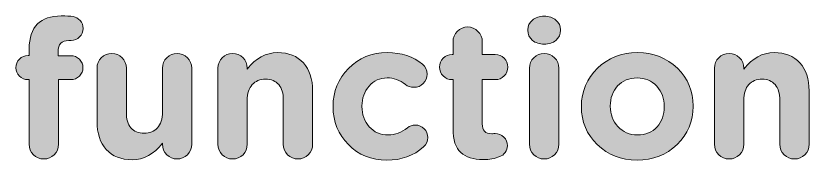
# Model space of a CAD drawing. Header units: inches. Extents: x 10 to 279, y -157 to -9.
# Drawn here: x 255.99 to 269.05, y -157.02 to -154.65 of the extents above; entities that cross this region are included whole.
import ezdxf

# ---------------------------------------------------------------- set-up
doc = ezdxf.new("R2010")
doc.units = ezdxf.units.IN
doc.header["$MEASUREMENT"] = 0
doc.layers.add('Layer 1', color=7, linetype='Continuous')

# ---------------------------------------------------------------- blocks, each defined once
blk = doc.blocks.new('block 64')
at = {"layer": 'Layer 1'}
h = blk.add_hatch(color=7, dxfattribs=at)
h.dxf.hatch_style = 2
edge = h.paths.add_edge_path()
edge.add_spline(control_points=[(256.21, -156.763), (256.21, -156.763), (256.21, -155.696), (256.21, -155.696), (256.21, -155.696), (256.191, -155.696), (256.191, -155.696), (256.136, -155.696), (256.089, -155.677), (256.05, -155.639), (256.011, -155.601), (255.991, -155.555), (255.991, -155.5), (255.991, -155.444), (256.011, -155.398), (256.05, -155.358), (256.089, -155.319), (256.136, -155.299), (256.191, -155.299), (256.191, -155.299), (256.21, -155.299), (256.21, -155.299), (256.21, -155.299), (256.21, -155.192), (256.21, -155.192), (256.21, -155.007), (256.256, -154.87), (256.347, -154.779), (256.436, -154.69), (256.566, -154.646), (256.737, -154.646), (256.82, -154.646), (256.885, -154.65), (256.934, -154.658), (256.979, -154.664), (257.017, -154.686), (257.05, -154.722), (257.083, -154.758), (257.099, -154.801), (257.099, -154.852), (257.099, -154.907), (257.08, -154.954), (257.04, -154.993), (257.001, -155.032), (256.955, -155.052), (256.902, -155.052), (256.902, -155.052), (256.861, -155.052), (256.861, -155.052), (256.745, -155.052), (256.686, -155.113), (256.686, -155.236), (256.686, -155.236), (256.686, -155.303), (256.686, -155.303), (256.686, -155.303), (256.896, -155.303), (256.896, -155.303), (256.951, -155.303), (256.998, -155.322), (257.037, -155.36), (257.076, -155.398), (257.096, -155.444), (257.096, -155.5), (257.096, -155.555), (257.076, -155.601), (257.037, -155.639), (256.998, -155.677), (256.951, -155.696), (256.896, -155.696), (256.896, -155.696), (256.693, -155.696), (256.693, -155.696), (256.693, -155.696), (256.693, -156.763), (256.693, -156.763), (256.693, -156.831), (256.669, -156.888), (256.623, -156.935), (256.576, -156.981), (256.519, -157.004), (256.452, -157.004), (256.384, -157.004), (256.326, -156.981), (256.28, -156.935), (256.233, -156.888), (256.21, -156.831), (256.21, -156.763)], knot_values=[0, 0, 0, 0, 1, 1, 1, 2, 2, 2, 3, 3, 3, 4, 4, 4, 5, 5, 5, 6, 6, 6, 7, 7, 7, 8, 8, 8, 9, 9, 9, 10, 10, 10, 11, 11, 11, 12, 12, 12, 13, 13, 13, 14, 14, 14, 15, 15, 15, 16, 16, 16, 17, 17, 17, 18, 18, 18, 19, 19, 19, 20, 20, 20, 21, 21, 21, 22, 22, 22, 23, 23, 23, 24, 24, 24, 25, 25, 25, 26, 26, 26, 27, 27, 27, 28, 28, 28, 29, 29, 29, 29], degree=3, periodic=1)
h = blk.add_hatch(color=7, dxfattribs=at)
h.dxf.hatch_style = 2
edge = h.paths.add_edge_path()
edge.add_spline(control_points=[(264.42, -154.884), (264.42, -154.884), (264.42, -154.877), (264.42, -154.877), (264.42, -154.809), (264.446, -154.755), (264.497, -154.714), (264.548, -154.672), (264.612, -154.652), (264.69, -154.652), (264.769, -154.652), (264.833, -154.672), (264.884, -154.714), (264.935, -154.755), (264.96, -154.809), (264.96, -154.877), (264.96, -154.877), (264.96, -154.884), (264.96, -154.884), (264.96, -154.951), (264.935, -155.006), (264.884, -155.049), (264.833, -155.091), (264.769, -155.112), (264.69, -155.112), (264.612, -155.112), (264.548, -155.091), (264.497, -155.049), (264.446, -155.006), (264.42, -154.951), (264.42, -154.884)], knot_values=[0, 0, 0, 0, 1, 1, 1, 2, 2, 2, 3, 3, 3, 4, 4, 4, 5, 5, 5, 6, 6, 6, 7, 7, 7, 8, 8, 8, 9, 9, 9, 10, 10, 10, 10], degree=3, periodic=1)
edge = h.paths.add_edge_path()
edge.add_spline(control_points=[(264.449, -156.763), (264.449, -156.763), (264.449, -155.506), (264.449, -155.506), (264.449, -155.438), (264.473, -155.381), (264.521, -155.335), (264.568, -155.288), (264.625, -155.265), (264.69, -155.265), (264.756, -155.265), (264.812, -155.288), (264.86, -155.335), (264.908, -155.381), (264.932, -155.438), (264.932, -155.506), (264.932, -155.506), (264.932, -156.763), (264.932, -156.763), (264.932, -156.831), (264.908, -156.888), (264.86, -156.935), (264.812, -156.981), (264.756, -157.004), (264.69, -157.004), (264.625, -157.004), (264.568, -156.981), (264.521, -156.935), (264.473, -156.888), (264.449, -156.831), (264.449, -156.763)], knot_values=[0, 0, 0, 0, 1, 1, 1, 2, 2, 2, 3, 3, 3, 4, 4, 4, 5, 5, 5, 6, 6, 6, 7, 7, 7, 8, 8, 8, 9, 9, 9, 10, 10, 10, 10], degree=3, periodic=1)
h = blk.add_hatch(color=7, dxfattribs=at)
h.dxf.hatch_style = 2
edge = h.paths.add_edge_path()
edge.add_spline(control_points=[(263.684, -157.014), (263.525, -157.014), (263.403, -156.975), (263.317, -156.898), (263.232, -156.821), (263.189, -156.689), (263.189, -156.503), (263.189, -156.503), (263.189, -155.696), (263.189, -155.696), (263.189, -155.696), (263.173, -155.696), (263.173, -155.696), (263.116, -155.696), (263.067, -155.676), (263.027, -155.636), (262.987, -155.596), (262.967, -155.547), (262.967, -155.49), (262.967, -155.433), (262.987, -155.384), (263.027, -155.344), (263.067, -155.304), (263.116, -155.284), (263.173, -155.284), (263.173, -155.284), (263.189, -155.284), (263.189, -155.284), (263.189, -155.284), (263.189, -155.071), (263.189, -155.071), (263.189, -155.005), (263.213, -154.949), (263.26, -154.901), (263.308, -154.853), (263.364, -154.829), (263.43, -154.829), (263.496, -154.829), (263.552, -154.853), (263.6, -154.901), (263.648, -154.949), (263.671, -155.005), (263.671, -155.071), (263.671, -155.071), (263.671, -155.284), (263.671, -155.284), (263.671, -155.284), (263.884, -155.284), (263.884, -155.284), (263.941, -155.284), (263.99, -155.304), (264.03, -155.344), (264.07, -155.384), (264.09, -155.433), (264.09, -155.49), (264.09, -155.547), (264.07, -155.596), (264.03, -155.636), (263.99, -155.676), (263.941, -155.696), (263.884, -155.696), (263.884, -155.696), (263.671, -155.696), (263.671, -155.696), (263.671, -155.696), (263.671, -156.424), (263.671, -156.424), (263.671, -156.533), (263.723, -156.589), (263.827, -156.589), (263.833, -156.589), (263.844, -156.588), (263.859, -156.587), (263.874, -156.586), (263.882, -156.585), (263.884, -156.585), (263.939, -156.585), (263.986, -156.605), (264.026, -156.644), (264.065, -156.683), (264.084, -156.73), (264.084, -156.785), (264.084, -156.828), (264.072, -156.865), (264.048, -156.898), (264.023, -156.931), (263.994, -156.954), (263.96, -156.966), (263.88, -156.998), (263.788, -157.014), (263.684, -157.014)], knot_values=[0, 0, 0, 0, 1, 1, 1, 2, 2, 2, 3, 3, 3, 4, 4, 4, 5, 5, 5, 6, 6, 6, 7, 7, 7, 8, 8, 8, 9, 9, 9, 10, 10, 10, 11, 11, 11, 12, 12, 12, 13, 13, 13, 14, 14, 14, 15, 15, 15, 16, 16, 16, 17, 17, 17, 18, 18, 18, 19, 19, 19, 20, 20, 20, 21, 21, 21, 22, 22, 22, 23, 23, 23, 24, 24, 24, 25, 25, 25, 26, 26, 26, 27, 27, 27, 28, 28, 28, 29, 29, 29, 30, 30, 30, 30], degree=3, periodic=1)
h = blk.add_hatch(color=7, dxfattribs=at)
h.dxf.hatch_style = 2
edge = h.paths.add_edge_path()
edge.add_spline(control_points=[(258.887, -155.506), (258.887, -155.506), (258.887, -156.763), (258.887, -156.763), (258.887, -156.831), (258.863, -156.888), (258.815, -156.935), (258.767, -156.981), (258.711, -157.004), (258.645, -157.004), (258.58, -157.004), (258.523, -156.981), (258.475, -156.935), (258.428, -156.888), (258.404, -156.831), (258.404, -156.763), (258.404, -156.763), (258.404, -156.744), (258.404, -156.744), (258.262, -156.926), (258.096, -157.017), (257.905, -157.017), (257.723, -157.017), (257.582, -156.961), (257.48, -156.849), (257.378, -156.737), (257.328, -156.582), (257.328, -156.385), (257.328, -156.385), (257.328, -155.506), (257.328, -155.506), (257.328, -155.438), (257.351, -155.381), (257.398, -155.335), (257.444, -155.288), (257.501, -155.265), (257.569, -155.265), (257.637, -155.265), (257.694, -155.288), (257.74, -155.335), (257.787, -155.381), (257.81, -155.438), (257.81, -155.506), (257.81, -155.506), (257.81, -156.233), (257.81, -156.233), (257.81, -156.345), (257.835, -156.431), (257.886, -156.49), (257.937, -156.549), (258.009, -156.579), (258.102, -156.579), (258.195, -156.579), (258.269, -156.549), (258.323, -156.49), (258.377, -156.431), (258.404, -156.345), (258.404, -156.233), (258.404, -156.233), (258.404, -155.506), (258.404, -155.506), (258.404, -155.438), (258.428, -155.381), (258.475, -155.335), (258.523, -155.288), (258.58, -155.265), (258.645, -155.265), (258.711, -155.265), (258.767, -155.288), (258.815, -155.335), (258.863, -155.381), (258.887, -155.438), (258.887, -155.506)], knot_values=[0, 0, 0, 0, 1, 1, 1, 2, 2, 2, 3, 3, 3, 4, 4, 4, 5, 5, 5, 6, 6, 6, 7, 7, 7, 8, 8, 8, 9, 9, 9, 10, 10, 10, 11, 11, 11, 12, 12, 12, 13, 13, 13, 14, 14, 14, 15, 15, 15, 16, 16, 16, 17, 17, 17, 18, 18, 18, 19, 19, 19, 20, 20, 20, 21, 21, 21, 22, 22, 22, 23, 23, 23, 24, 24, 24, 24], degree=3, periodic=1)
h = blk.add_hatch(color=7, dxfattribs=at)
h.dxf.hatch_style = 2
edge = h.paths.add_edge_path()
edge.add_spline(control_points=[(259.319, -156.763), (259.319, -156.763), (259.319, -155.506), (259.319, -155.506), (259.319, -155.438), (259.342, -155.381), (259.388, -155.335), (259.435, -155.288), (259.492, -155.265), (259.56, -155.265), (259.628, -155.265), (259.685, -155.288), (259.731, -155.335), (259.778, -155.381), (259.801, -155.438), (259.801, -155.506), (259.801, -155.506), (259.801, -155.525), (259.801, -155.525), (259.943, -155.343), (260.109, -155.252), (260.299, -155.252), (260.482, -155.252), (260.623, -155.308), (260.725, -155.42), (260.826, -155.532), (260.877, -155.687), (260.877, -155.884), (260.877, -155.884), (260.877, -156.763), (260.877, -156.763), (260.877, -156.831), (260.854, -156.888), (260.806, -156.935), (260.758, -156.981), (260.702, -157.004), (260.636, -157.004), (260.57, -157.004), (260.514, -156.981), (260.466, -156.935), (260.419, -156.888), (260.395, -156.831), (260.395, -156.763), (260.395, -156.763), (260.395, -156.036), (260.395, -156.036), (260.395, -155.924), (260.369, -155.838), (260.319, -155.779), (260.268, -155.72), (260.196, -155.69), (260.103, -155.69), (260.01, -155.69), (259.936, -155.72), (259.882, -155.779), (259.828, -155.838), (259.801, -155.924), (259.801, -156.036), (259.801, -156.036), (259.801, -156.763), (259.801, -156.763), (259.801, -156.831), (259.778, -156.888), (259.731, -156.935), (259.685, -156.981), (259.628, -157.004), (259.56, -157.004), (259.492, -157.004), (259.435, -156.981), (259.388, -156.935), (259.342, -156.888), (259.319, -156.831), (259.319, -156.763)], knot_values=[0, 0, 0, 0, 1, 1, 1, 2, 2, 2, 3, 3, 3, 4, 4, 4, 5, 5, 5, 6, 6, 6, 7, 7, 7, 8, 8, 8, 9, 9, 9, 10, 10, 10, 11, 11, 11, 12, 12, 12, 13, 13, 13, 14, 14, 14, 15, 15, 15, 16, 16, 16, 17, 17, 17, 18, 18, 18, 19, 19, 19, 20, 20, 20, 21, 21, 21, 22, 22, 22, 23, 23, 23, 24, 24, 24, 24], degree=3, periodic=1)
h = blk.add_hatch(color=7, dxfattribs=at)
h.dxf.hatch_style = 2
edge = h.paths.add_edge_path()
edge.add_spline(control_points=[(262.099, -157.024), (261.846, -157.024), (261.634, -156.938), (261.466, -156.768), (261.298, -156.598), (261.214, -156.39), (261.214, -156.144), (261.214, -156.144), (261.214, -156.138), (261.214, -156.138), (261.214, -155.892), (261.298, -155.683), (261.468, -155.511), (261.637, -155.338), (261.85, -155.252), (262.106, -155.252), (262.343, -155.252), (262.537, -155.315), (262.687, -155.442), (262.738, -155.483), (262.763, -155.538), (262.763, -155.607), (262.763, -155.667), (262.742, -155.718), (262.7, -155.76), (262.657, -155.802), (262.606, -155.823), (262.544, -155.823), (262.491, -155.823), (262.445, -155.808), (262.404, -155.776), (262.311, -155.704), (262.211, -155.668), (262.103, -155.668), (261.984, -155.668), (261.886, -155.713), (261.807, -155.804), (261.729, -155.895), (261.69, -156.004), (261.69, -156.131), (261.69, -156.131), (261.69, -156.138), (261.69, -156.138), (261.69, -156.271), (261.73, -156.383), (261.809, -156.473), (261.888, -156.563), (261.993, -156.607), (262.122, -156.607), (262.234, -156.607), (262.34, -156.569), (262.439, -156.49), (262.479, -156.46), (262.523, -156.446), (262.569, -156.446), (262.627, -156.446), (262.675, -156.466), (262.714, -156.506), (262.753, -156.546), (262.773, -156.595), (262.773, -156.652), (262.773, -156.711), (262.749, -156.762), (262.703, -156.805), (262.542, -156.951), (262.341, -157.024), (262.099, -157.024)], knot_values=[0, 0, 0, 0, 1, 1, 1, 2, 2, 2, 3, 3, 3, 4, 4, 4, 5, 5, 5, 6, 6, 6, 7, 7, 7, 8, 8, 8, 9, 9, 9, 10, 10, 10, 11, 11, 11, 12, 12, 12, 13, 13, 13, 14, 14, 14, 15, 15, 15, 16, 16, 16, 17, 17, 17, 18, 18, 18, 19, 19, 19, 20, 20, 20, 21, 21, 21, 22, 22, 22, 22], degree=3, periodic=1)
h = blk.add_hatch(color=7, dxfattribs=at)
h.dxf.hatch_style = 2
edge = h.paths.add_edge_path()
edge.add_spline(control_points=[(266.879, -156.766), (266.703, -156.938), (266.483, -157.024), (266.22, -157.024), (265.958, -157.024), (265.74, -156.938), (265.565, -156.768), (265.391, -156.598), (265.303, -156.39), (265.303, -156.144), (265.303, -156.144), (265.303, -156.138), (265.303, -156.138), (265.303, -155.89), (265.392, -155.68), (265.568, -155.509), (265.745, -155.338), (265.964, -155.252), (266.227, -155.252), (266.49, -155.252), (266.708, -155.337), (266.883, -155.507), (267.057, -155.678), (267.144, -155.886), (267.144, -156.131), (267.144, -156.131), (267.144, -156.138), (267.144, -156.138), (267.144, -156.385), (267.056, -156.595), (266.879, -156.766)], knot_values=[0, 0, 0, 0, 1, 1, 1, 2, 2, 2, 3, 3, 3, 4, 4, 4, 5, 5, 5, 6, 6, 6, 7, 7, 7, 8, 8, 8, 9, 9, 9, 10, 10, 10, 10], degree=3, periodic=1)
edge = h.paths.add_edge_path()
edge.add_spline(control_points=[(266.227, -156.607), (266.36, -156.607), (266.467, -156.563), (266.548, -156.474), (266.628, -156.385), (266.668, -156.275), (266.668, -156.144), (266.668, -156.144), (266.668, -156.138), (266.668, -156.138), (266.668, -156.009), (266.627, -155.898), (266.543, -155.806), (266.459, -155.714), (266.352, -155.668), (266.22, -155.668), (266.087, -155.668), (265.98, -155.712), (265.9, -155.801), (265.819, -155.89), (265.779, -156), (265.779, -156.131), (265.779, -156.131), (265.779, -156.138), (265.779, -156.138), (265.779, -156.267), (265.821, -156.377), (265.905, -156.469), (265.988, -156.562), (266.096, -156.607), (266.227, -156.607)], knot_values=[0, 0, 0, 0, 1, 1, 1, 2, 2, 2, 3, 3, 3, 4, 4, 4, 5, 5, 5, 6, 6, 6, 7, 7, 7, 8, 8, 8, 9, 9, 9, 10, 10, 10, 10], degree=3, periodic=1)
h = blk.add_hatch(color=7, dxfattribs=at)
h.dxf.hatch_style = 2
edge = h.paths.add_edge_path()
edge.add_spline(control_points=[(267.494, -156.763), (267.494, -156.763), (267.494, -155.506), (267.494, -155.506), (267.494, -155.438), (267.517, -155.381), (267.564, -155.335), (267.611, -155.288), (267.667, -155.265), (267.735, -155.265), (267.803, -155.265), (267.86, -155.288), (267.907, -155.335), (267.953, -155.381), (267.977, -155.438), (267.977, -155.506), (267.977, -155.506), (267.977, -155.525), (267.977, -155.525), (268.118, -155.343), (268.284, -155.252), (268.475, -155.252), (268.657, -155.252), (268.799, -155.308), (268.9, -155.42), (269.002, -155.532), (269.053, -155.687), (269.053, -155.884), (269.053, -155.884), (269.053, -156.763), (269.053, -156.763), (269.053, -156.831), (269.029, -156.888), (268.981, -156.935), (268.934, -156.981), (268.877, -157.004), (268.811, -157.004), (268.746, -157.004), (268.69, -156.981), (268.642, -156.935), (268.594, -156.888), (268.57, -156.831), (268.57, -156.763), (268.57, -156.763), (268.57, -156.036), (268.57, -156.036), (268.57, -155.924), (268.545, -155.838), (268.494, -155.779), (268.443, -155.72), (268.371, -155.69), (268.278, -155.69), (268.185, -155.69), (268.111, -155.72), (268.058, -155.779), (268.004, -155.838), (267.977, -155.924), (267.977, -156.036), (267.977, -156.036), (267.977, -156.763), (267.977, -156.763), (267.977, -156.831), (267.953, -156.888), (267.907, -156.935), (267.86, -156.981), (267.803, -157.004), (267.735, -157.004), (267.667, -157.004), (267.611, -156.981), (267.564, -156.935), (267.517, -156.888), (267.494, -156.831), (267.494, -156.763)], knot_values=[0, 0, 0, 0, 1, 1, 1, 2, 2, 2, 3, 3, 3, 4, 4, 4, 5, 5, 5, 6, 6, 6, 7, 7, 7, 8, 8, 8, 9, 9, 9, 10, 10, 10, 11, 11, 11, 12, 12, 12, 13, 13, 13, 14, 14, 14, 15, 15, 15, 16, 16, 16, 17, 17, 17, 18, 18, 18, 19, 19, 19, 20, 20, 20, 21, 21, 21, 22, 22, 22, 23, 23, 23, 24, 24, 24, 24], degree=3, periodic=1)
at = {"layer": 'Layer 1', "lineweight": 0}
for points, knots in [([(256.21, -156.763), (256.21, -156.763), (256.21, -155.696), (256.21, -155.696), (256.21, -155.696), (256.191, -155.696), (256.191, -155.696), (256.136, -155.696), (256.089, -155.677), (256.05, -155.639), (256.011, -155.601), (255.991, -155.555), (255.991, -155.5), (255.991, -155.444), (256.011, -155.398), (256.05, -155.358), (256.089, -155.319), (256.136, -155.299), (256.191, -155.299), (256.191, -155.299), (256.21, -155.299), (256.21, -155.299), (256.21, -155.299), (256.21, -155.192), (256.21, -155.192), (256.21, -155.007), (256.256, -154.87), (256.347, -154.779), (256.436, -154.69), (256.566, -154.646), (256.737, -154.646), (256.82, -154.646), (256.885, -154.65), (256.934, -154.658), (256.979, -154.664), (257.017, -154.686), (257.05, -154.722), (257.083, -154.758), (257.099, -154.801), (257.099, -154.852), (257.099, -154.907), (257.08, -154.954), (257.04, -154.993), (257.001, -155.032), (256.955, -155.052), (256.902, -155.052), (256.902, -155.052), (256.861, -155.052), (256.861, -155.052), (256.745, -155.052), (256.686, -155.113), (256.686, -155.236), (256.686, -155.236), (256.686, -155.303), (256.686, -155.303), (256.686, -155.303), (256.896, -155.303), (256.896, -155.303), (256.951, -155.303), (256.998, -155.322), (257.037, -155.36), (257.076, -155.398), (257.096, -155.444), (257.096, -155.5), (257.096, -155.555), (257.076, -155.601), (257.037, -155.639), (256.998, -155.677), (256.951, -155.696), (256.896, -155.696), (256.896, -155.696), (256.693, -155.696), (256.693, -155.696), (256.693, -155.696), (256.693, -156.763), (256.693, -156.763), (256.693, -156.831), (256.669, -156.888), (256.623, -156.935), (256.576, -156.981), (256.519, -157.004), (256.452, -157.004), (256.384, -157.004), (256.326, -156.981), (256.28, -156.935), (256.233, -156.888), (256.21, -156.831), (256.21, -156.763)], [0, 0, 0, 0, 1, 1, 1, 2, 2, 2, 3, 3, 3, 4, 4, 4, 5, 5, 5, 6, 6, 6, 7, 7, 7, 8, 8, 8, 9, 9, 9, 10, 10, 10, 11, 11, 11, 12, 12, 12, 13, 13, 13, 14, 14, 14, 15, 15, 15, 16, 16, 16, 17, 17, 17, 18, 18, 18, 19, 19, 19, 20, 20, 20, 21, 21, 21, 22, 22, 22, 23, 23, 23, 24, 24, 24, 25, 25, 25, 26, 26, 26, 27, 27, 27, 28, 28, 28, 29, 29, 29, 29]), ([(264.42, -154.884), (264.42, -154.884), (264.42, -154.877), (264.42, -154.877), (264.42, -154.809), (264.446, -154.755), (264.497, -154.714), (264.548, -154.672), (264.612, -154.652), (264.69, -154.652), (264.769, -154.652), (264.833, -154.672), (264.884, -154.714), (264.935, -154.755), (264.96, -154.809), (264.96, -154.877), (264.96, -154.877), (264.96, -154.884), (264.96, -154.884), (264.96, -154.951), (264.935, -155.006), (264.884, -155.049), (264.833, -155.091), (264.769, -155.112), (264.69, -155.112), (264.612, -155.112), (264.548, -155.091), (264.497, -155.049), (264.446, -155.006), (264.42, -154.951), (264.42, -154.884)], [0, 0, 0, 0, 1, 1, 1, 2, 2, 2, 3, 3, 3, 4, 4, 4, 5, 5, 5, 6, 6, 6, 7, 7, 7, 8, 8, 8, 9, 9, 9, 10, 10, 10, 10]), ([(263.684, -157.014), (263.525, -157.014), (263.403, -156.975), (263.317, -156.898), (263.232, -156.821), (263.189, -156.689), (263.189, -156.503), (263.189, -156.503), (263.189, -155.696), (263.189, -155.696), (263.189, -155.696), (263.173, -155.696), (263.173, -155.696), (263.116, -155.696), (263.067, -155.676), (263.027, -155.636), (262.987, -155.596), (262.967, -155.547), (262.967, -155.49), (262.967, -155.433), (262.987, -155.384), (263.027, -155.344), (263.067, -155.304), (263.116, -155.284), (263.173, -155.284), (263.173, -155.284), (263.189, -155.284), (263.189, -155.284), (263.189, -155.284), (263.189, -155.071), (263.189, -155.071), (263.189, -155.005), (263.213, -154.949), (263.26, -154.901), (263.308, -154.853), (263.364, -154.829), (263.43, -154.829), (263.496, -154.829), (263.552, -154.853), (263.6, -154.901), (263.648, -154.949), (263.671, -155.005), (263.671, -155.071), (263.671, -155.071), (263.671, -155.284), (263.671, -155.284), (263.671, -155.284), (263.884, -155.284), (263.884, -155.284), (263.941, -155.284), (263.99, -155.304), (264.03, -155.344), (264.07, -155.384), (264.09, -155.433), (264.09, -155.49), (264.09, -155.547), (264.07, -155.596), (264.03, -155.636), (263.99, -155.676), (263.941, -155.696), (263.884, -155.696), (263.884, -155.696), (263.671, -155.696), (263.671, -155.696), (263.671, -155.696), (263.671, -156.424), (263.671, -156.424), (263.671, -156.533), (263.723, -156.589), (263.827, -156.589), (263.833, -156.589), (263.844, -156.588), (263.859, -156.587), (263.874, -156.586), (263.882, -156.585), (263.884, -156.585), (263.939, -156.585), (263.986, -156.605), (264.026, -156.644), (264.065, -156.683), (264.084, -156.73), (264.084, -156.785), (264.084, -156.828), (264.072, -156.865), (264.048, -156.898), (264.023, -156.931), (263.994, -156.954), (263.96, -156.966), (263.88, -156.998), (263.788, -157.014), (263.684, -157.014)], [0, 0, 0, 0, 1, 1, 1, 2, 2, 2, 3, 3, 3, 4, 4, 4, 5, 5, 5, 6, 6, 6, 7, 7, 7, 8, 8, 8, 9, 9, 9, 10, 10, 10, 11, 11, 11, 12, 12, 12, 13, 13, 13, 14, 14, 14, 15, 15, 15, 16, 16, 16, 17, 17, 17, 18, 18, 18, 19, 19, 19, 20, 20, 20, 21, 21, 21, 22, 22, 22, 23, 23, 23, 24, 24, 24, 25, 25, 25, 26, 26, 26, 27, 27, 27, 28, 28, 28, 29, 29, 29, 30, 30, 30, 30]), ([(258.887, -155.506), (258.887, -155.506), (258.887, -156.763), (258.887, -156.763), (258.887, -156.831), (258.863, -156.888), (258.815, -156.935), (258.767, -156.981), (258.711, -157.004), (258.645, -157.004), (258.58, -157.004), (258.523, -156.981), (258.475, -156.935), (258.428, -156.888), (258.404, -156.831), (258.404, -156.763), (258.404, -156.763), (258.404, -156.744), (258.404, -156.744), (258.262, -156.926), (258.096, -157.017), (257.905, -157.017), (257.723, -157.017), (257.582, -156.961), (257.48, -156.849), (257.378, -156.737), (257.328, -156.582), (257.328, -156.385), (257.328, -156.385), (257.328, -155.506), (257.328, -155.506), (257.328, -155.438), (257.351, -155.381), (257.398, -155.335), (257.444, -155.288), (257.501, -155.265), (257.569, -155.265), (257.637, -155.265), (257.694, -155.288), (257.74, -155.335), (257.787, -155.381), (257.81, -155.438), (257.81, -155.506), (257.81, -155.506), (257.81, -156.233), (257.81, -156.233), (257.81, -156.345), (257.835, -156.431), (257.886, -156.49), (257.937, -156.549), (258.009, -156.579), (258.102, -156.579), (258.195, -156.579), (258.269, -156.549), (258.323, -156.49), (258.377, -156.431), (258.404, -156.345), (258.404, -156.233), (258.404, -156.233), (258.404, -155.506), (258.404, -155.506), (258.404, -155.438), (258.428, -155.381), (258.475, -155.335), (258.523, -155.288), (258.58, -155.265), (258.645, -155.265), (258.711, -155.265), (258.767, -155.288), (258.815, -155.335), (258.863, -155.381), (258.887, -155.438), (258.887, -155.506)], [0, 0, 0, 0, 1, 1, 1, 2, 2, 2, 3, 3, 3, 4, 4, 4, 5, 5, 5, 6, 6, 6, 7, 7, 7, 8, 8, 8, 9, 9, 9, 10, 10, 10, 11, 11, 11, 12, 12, 12, 13, 13, 13, 14, 14, 14, 15, 15, 15, 16, 16, 16, 17, 17, 17, 18, 18, 18, 19, 19, 19, 20, 20, 20, 21, 21, 21, 22, 22, 22, 23, 23, 23, 24, 24, 24, 24]), ([(259.319, -156.763), (259.319, -156.763), (259.319, -155.506), (259.319, -155.506), (259.319, -155.438), (259.342, -155.381), (259.388, -155.335), (259.435, -155.288), (259.492, -155.265), (259.56, -155.265), (259.628, -155.265), (259.685, -155.288), (259.731, -155.335), (259.778, -155.381), (259.801, -155.438), (259.801, -155.506), (259.801, -155.506), (259.801, -155.525), (259.801, -155.525), (259.943, -155.343), (260.109, -155.252), (260.299, -155.252), (260.482, -155.252), (260.623, -155.308), (260.725, -155.42), (260.826, -155.532), (260.877, -155.687), (260.877, -155.884), (260.877, -155.884), (260.877, -156.763), (260.877, -156.763), (260.877, -156.831), (260.854, -156.888), (260.806, -156.935), (260.758, -156.981), (260.702, -157.004), (260.636, -157.004), (260.57, -157.004), (260.514, -156.981), (260.466, -156.935), (260.419, -156.888), (260.395, -156.831), (260.395, -156.763), (260.395, -156.763), (260.395, -156.036), (260.395, -156.036), (260.395, -155.924), (260.369, -155.838), (260.319, -155.779), (260.268, -155.72), (260.196, -155.69), (260.103, -155.69), (260.01, -155.69), (259.936, -155.72), (259.882, -155.779), (259.828, -155.838), (259.801, -155.924), (259.801, -156.036), (259.801, -156.036), (259.801, -156.763), (259.801, -156.763), (259.801, -156.831), (259.778, -156.888), (259.731, -156.935), (259.685, -156.981), (259.628, -157.004), (259.56, -157.004), (259.492, -157.004), (259.435, -156.981), (259.388, -156.935), (259.342, -156.888), (259.319, -156.831), (259.319, -156.763)], [0, 0, 0, 0, 1, 1, 1, 2, 2, 2, 3, 3, 3, 4, 4, 4, 5, 5, 5, 6, 6, 6, 7, 7, 7, 8, 8, 8, 9, 9, 9, 10, 10, 10, 11, 11, 11, 12, 12, 12, 13, 13, 13, 14, 14, 14, 15, 15, 15, 16, 16, 16, 17, 17, 17, 18, 18, 18, 19, 19, 19, 20, 20, 20, 21, 21, 21, 22, 22, 22, 23, 23, 23, 24, 24, 24, 24]), ([(262.099, -157.024), (261.846, -157.024), (261.634, -156.938), (261.466, -156.768), (261.298, -156.598), (261.214, -156.39), (261.214, -156.144), (261.214, -156.144), (261.214, -156.138), (261.214, -156.138), (261.214, -155.892), (261.298, -155.683), (261.468, -155.511), (261.637, -155.338), (261.85, -155.252), (262.106, -155.252), (262.343, -155.252), (262.537, -155.315), (262.687, -155.442), (262.738, -155.483), (262.763, -155.538), (262.763, -155.607), (262.763, -155.667), (262.742, -155.718), (262.7, -155.76), (262.657, -155.802), (262.606, -155.823), (262.544, -155.823), (262.491, -155.823), (262.445, -155.808), (262.404, -155.776), (262.311, -155.704), (262.211, -155.668), (262.103, -155.668), (261.984, -155.668), (261.886, -155.713), (261.807, -155.804), (261.729, -155.895), (261.69, -156.004), (261.69, -156.131), (261.69, -156.131), (261.69, -156.138), (261.69, -156.138), (261.69, -156.271), (261.73, -156.383), (261.809, -156.473), (261.888, -156.563), (261.993, -156.607), (262.122, -156.607), (262.234, -156.607), (262.34, -156.569), (262.439, -156.49), (262.479, -156.46), (262.523, -156.446), (262.569, -156.446), (262.627, -156.446), (262.675, -156.466), (262.714, -156.506), (262.753, -156.546), (262.773, -156.595), (262.773, -156.652), (262.773, -156.711), (262.749, -156.762), (262.703, -156.805), (262.542, -156.951), (262.341, -157.024), (262.099, -157.024)], [0, 0, 0, 0, 1, 1, 1, 2, 2, 2, 3, 3, 3, 4, 4, 4, 5, 5, 5, 6, 6, 6, 7, 7, 7, 8, 8, 8, 9, 9, 9, 10, 10, 10, 11, 11, 11, 12, 12, 12, 13, 13, 13, 14, 14, 14, 15, 15, 15, 16, 16, 16, 17, 17, 17, 18, 18, 18, 19, 19, 19, 20, 20, 20, 21, 21, 21, 22, 22, 22, 22]), ([(264.449, -156.763), (264.449, -156.763), (264.449, -155.506), (264.449, -155.506), (264.449, -155.438), (264.473, -155.381), (264.521, -155.335), (264.568, -155.288), (264.625, -155.265), (264.69, -155.265), (264.756, -155.265), (264.812, -155.288), (264.86, -155.335), (264.908, -155.381), (264.932, -155.438), (264.932, -155.506), (264.932, -155.506), (264.932, -156.763), (264.932, -156.763), (264.932, -156.831), (264.908, -156.888), (264.86, -156.935), (264.812, -156.981), (264.756, -157.004), (264.69, -157.004), (264.625, -157.004), (264.568, -156.981), (264.521, -156.935), (264.473, -156.888), (264.449, -156.831), (264.449, -156.763)], [0, 0, 0, 0, 1, 1, 1, 2, 2, 2, 3, 3, 3, 4, 4, 4, 5, 5, 5, 6, 6, 6, 7, 7, 7, 8, 8, 8, 9, 9, 9, 10, 10, 10, 10]), ([(266.879, -156.766), (266.703, -156.938), (266.483, -157.024), (266.22, -157.024), (265.958, -157.024), (265.74, -156.938), (265.565, -156.768), (265.391, -156.598), (265.303, -156.39), (265.303, -156.144), (265.303, -156.144), (265.303, -156.138), (265.303, -156.138), (265.303, -155.89), (265.392, -155.68), (265.568, -155.509), (265.745, -155.338), (265.964, -155.252), (266.227, -155.252), (266.49, -155.252), (266.708, -155.337), (266.883, -155.507), (267.057, -155.678), (267.144, -155.886), (267.144, -156.131), (267.144, -156.131), (267.144, -156.138), (267.144, -156.138), (267.144, -156.385), (267.056, -156.595), (266.879, -156.766)], [0, 0, 0, 0, 1, 1, 1, 2, 2, 2, 3, 3, 3, 4, 4, 4, 5, 5, 5, 6, 6, 6, 7, 7, 7, 8, 8, 8, 9, 9, 9, 10, 10, 10, 10]), ([(267.494, -156.763), (267.494, -156.763), (267.494, -155.506), (267.494, -155.506), (267.494, -155.438), (267.517, -155.381), (267.564, -155.335), (267.611, -155.288), (267.667, -155.265), (267.735, -155.265), (267.803, -155.265), (267.86, -155.288), (267.907, -155.335), (267.953, -155.381), (267.977, -155.438), (267.977, -155.506), (267.977, -155.506), (267.977, -155.525), (267.977, -155.525), (268.118, -155.343), (268.284, -155.252), (268.475, -155.252), (268.657, -155.252), (268.799, -155.308), (268.9, -155.42), (269.002, -155.532), (269.053, -155.687), (269.053, -155.884), (269.053, -155.884), (269.053, -156.763), (269.053, -156.763), (269.053, -156.831), (269.029, -156.888), (268.981, -156.935), (268.934, -156.981), (268.877, -157.004), (268.811, -157.004), (268.746, -157.004), (268.69, -156.981), (268.642, -156.935), (268.594, -156.888), (268.57, -156.831), (268.57, -156.763), (268.57, -156.763), (268.57, -156.036), (268.57, -156.036), (268.57, -155.924), (268.545, -155.838), (268.494, -155.779), (268.443, -155.72), (268.371, -155.69), (268.278, -155.69), (268.185, -155.69), (268.111, -155.72), (268.058, -155.779), (268.004, -155.838), (267.977, -155.924), (267.977, -156.036), (267.977, -156.036), (267.977, -156.763), (267.977, -156.763), (267.977, -156.831), (267.953, -156.888), (267.907, -156.935), (267.86, -156.981), (267.803, -157.004), (267.735, -157.004), (267.667, -157.004), (267.611, -156.981), (267.564, -156.935), (267.517, -156.888), (267.494, -156.831), (267.494, -156.763)], [0, 0, 0, 0, 1, 1, 1, 2, 2, 2, 3, 3, 3, 4, 4, 4, 5, 5, 5, 6, 6, 6, 7, 7, 7, 8, 8, 8, 9, 9, 9, 10, 10, 10, 11, 11, 11, 12, 12, 12, 13, 13, 13, 14, 14, 14, 15, 15, 15, 16, 16, 16, 17, 17, 17, 18, 18, 18, 19, 19, 19, 20, 20, 20, 21, 21, 21, 22, 22, 22, 23, 23, 23, 24, 24, 24, 24]), ([(266.227, -156.607), (266.36, -156.607), (266.467, -156.563), (266.548, -156.474), (266.628, -156.385), (266.668, -156.275), (266.668, -156.144), (266.668, -156.144), (266.668, -156.138), (266.668, -156.138), (266.668, -156.009), (266.627, -155.898), (266.543, -155.806), (266.459, -155.714), (266.352, -155.668), (266.22, -155.668), (266.087, -155.668), (265.98, -155.712), (265.9, -155.801), (265.819, -155.89), (265.779, -156), (265.779, -156.131), (265.779, -156.131), (265.779, -156.138), (265.779, -156.138), (265.779, -156.267), (265.821, -156.377), (265.905, -156.469), (265.988, -156.562), (266.096, -156.607), (266.227, -156.607)], [0, 0, 0, 0, 1, 1, 1, 2, 2, 2, 3, 3, 3, 4, 4, 4, 5, 5, 5, 6, 6, 6, 7, 7, 7, 8, 8, 8, 9, 9, 9, 10, 10, 10, 10])]:
    blk.add_open_spline(points, degree=3, knots=knots, dxfattribs=at)

msp = doc.modelspace()

# ---------------------------------------------------------------- block references
at = {"layer": 'Layer 1'}
msp.add_blockref('block 64', (0, 0), dxfattribs=at)

doc.saveas('drawing.dxf')
